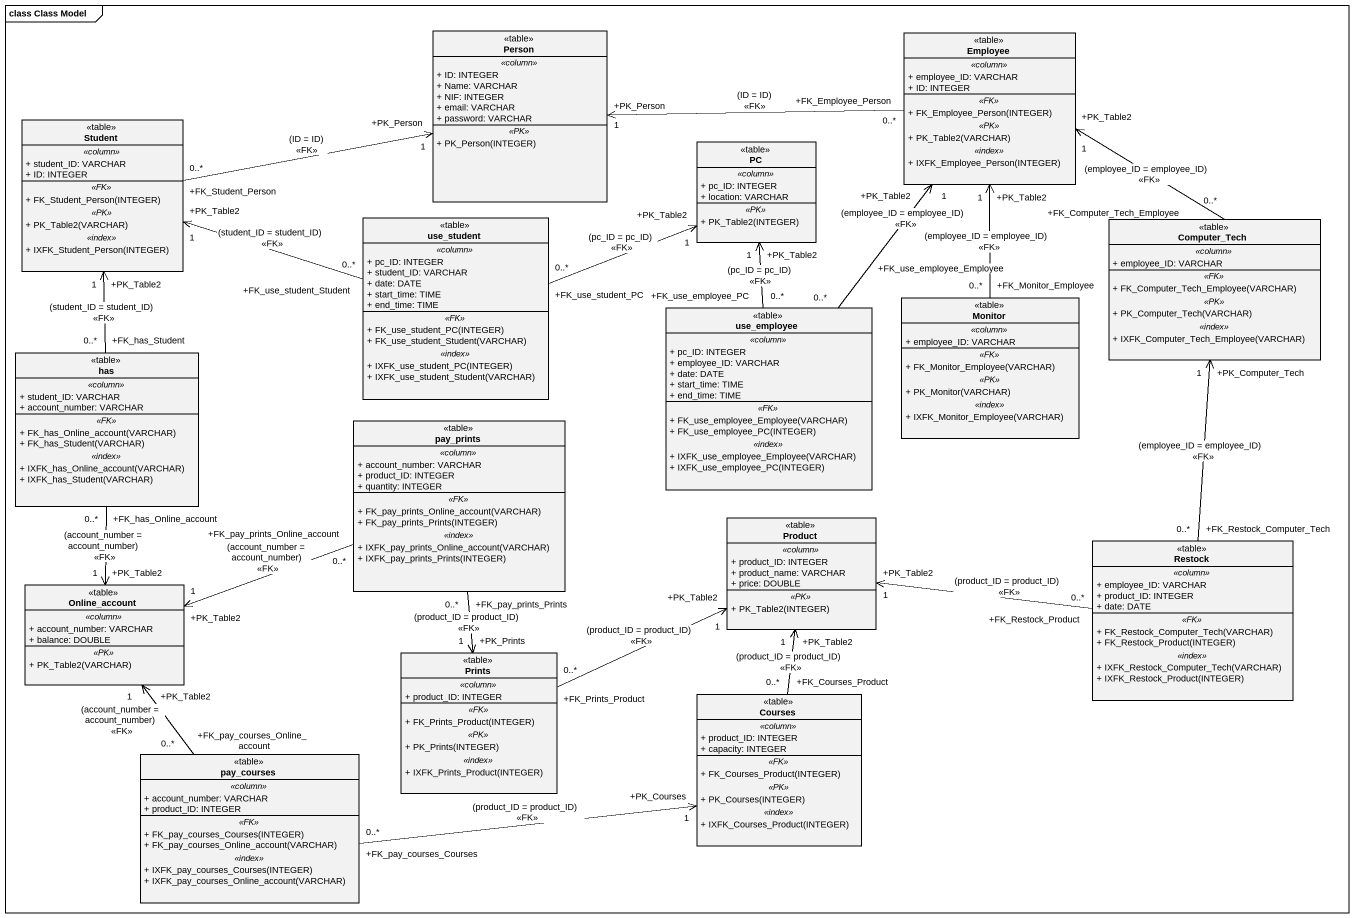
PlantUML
@startuml
mainframe class Class Model
hide circle
hide empty members
skinparam classAttributeIconSize 0
class "Person" as Person_ <<table>> {
  .. <<column>> ..
  + ID: INTEGER
  + Name: VARCHAR
  + NIF: INTEGER
  + email: VARCHAR
  + password: VARCHAR
  .. <<PK>> ..
  + PK_Person(INTEGER)
}
class Employee <<table>> {
  .. <<column>> ..
  + employee_ID: VARCHAR
  + ID: INTEGER
  .. <<FK>> ..
  + FK_Employee_Person(INTEGER)
  .. <<PK>> ..
  + PK_Table2(VARCHAR)
  .. <<index>> ..
  + IXFK_Employee_Person(INTEGER)
}
class Student <<table>> {
  .. <<column>> ..
  + student_ID: VARCHAR
  + ID: INTEGER
  .. <<FK>> ..
  + FK_Student_Person(INTEGER)
  .. <<PK>> ..
  + PK_Table2(VARCHAR)
  .. <<index>> ..
  + IXFK_Student_Person(INTEGER)
}
class PC <<table>> {
  .. <<column>> ..
  + pc_ID: INTEGER
  + location: VARCHAR
  .. <<PK>> ..
  + PK_Table2(INTEGER)
}
class use_student <<table>> {
  .. <<column>> ..
  + pc_ID: INTEGER
  + student_ID: VARCHAR
  + date: DATE
  + start_time: TIME
  + end_time: TIME
  .. <<FK>> ..
  + FK_use_student_PC(INTEGER)
  + FK_use_student_Student(VARCHAR)
  .. <<index>> ..
  + IXFK_use_student_PC(INTEGER)
  + IXFK_use_student_Student(VARCHAR)
}
class Computer_Tech <<table>> {
  .. <<column>> ..
  + employee_ID: VARCHAR
  .. <<FK>> ..
  + FK_Computer_Tech_Employee(VARCHAR)
  .. <<PK>> ..
  + PK_Computer_Tech(VARCHAR)
  .. <<index>> ..
  + IXFK_Computer_Tech_Employee(VARCHAR)
}
class use_employee <<table>> {
  .. <<column>> ..
  + pc_ID: INTEGER
  + employee_ID: VARCHAR
  + date: DATE
  + start_time: TIME
  + end_time: TIME
  .. <<FK>> ..
  + FK_use_employee_Employee(VARCHAR)
  + FK_use_employee_PC(INTEGER)
  .. <<index>> ..
  + IXFK_use_employee_Employee(VARCHAR)
  + IXFK_use_employee_PC(INTEGER)
}
class Monitor <<table>> {
  .. <<column>> ..
  + employee_ID: VARCHAR
  .. <<FK>> ..
  + FK_Monitor_Employee(VARCHAR)
  .. <<PK>> ..
  + PK_Monitor(VARCHAR)
  .. <<index>> ..
  + IXFK_Monitor_Employee(VARCHAR)
}
class has <<table>> {
  .. <<column>> ..
  + student_ID: VARCHAR
  + account_number: VARCHAR
  .. <<FK>> ..
  + FK_has_Online_account(VARCHAR)
  + FK_has_Student(VARCHAR)
  .. <<index>> ..
  + IXFK_has_Online_account(VARCHAR)
  + IXFK_has_Student(VARCHAR)
}
class pay_prints <<table>> {
  .. <<column>> ..
  + account_number: VARCHAR
  + product_ID: INTEGER
  + quantity: INTEGER
  .. <<FK>> ..
  + FK_pay_prints_Online_account(VARCHAR)
  + FK_pay_prints_Prints(INTEGER)
  .. <<index>> ..
  + IXFK_pay_prints_Online_account(VARCHAR)
  + IXFK_pay_prints_Prints(INTEGER)
}
class Product <<table>> {
  .. <<column>> ..
  + product_ID: INTEGER
  + product_name: VARCHAR
  + price: DOUBLE
  .. <<PK>> ..
  + PK_Table2(INTEGER)
}
class Restock <<table>> {
  .. <<column>> ..
  + employee_ID: VARCHAR
  + product_ID: INTEGER
  + date: DATE
  .. <<FK>> ..
  + FK_Restock_Computer_Tech(VARCHAR)
  + FK_Restock_Product(INTEGER)
  .. <<index>> ..
  + IXFK_Restock_Computer_Tech(VARCHAR)
  + IXFK_Restock_Product(INTEGER)
}
class Online_account <<table>> {
  .. <<column>> ..
  + account_number: VARCHAR
  + balance: DOUBLE
  .. <<PK>> ..
  + PK_Table2(VARCHAR)
}
class Prints <<table>> {
  .. <<column>> ..
  + product_ID: INTEGER
  .. <<FK>> ..
  + FK_Prints_Product(INTEGER)
  .. <<PK>> ..
  + PK_Prints(INTEGER)
  .. <<index>> ..
  + IXFK_Prints_Product(INTEGER)
}
class Courses <<table>> {
  .. <<column>> ..
  + product_ID: INTEGER
  + capacity: INTEGER
  .. <<FK>> ..
  + FK_Courses_Product(INTEGER)
  .. <<PK>> ..
  + PK_Courses(INTEGER)
  .. <<index>> ..
  + IXFK_Courses_Product(INTEGER)
}
class pay_courses <<table>> {
  .. <<column>> ..
  + account_number: VARCHAR
  + product_ID: INTEGER
  .. <<FK>> ..
  + FK_pay_courses_Courses(INTEGER)
  + FK_pay_courses_Online_account(VARCHAR)
  .. <<index>> ..
  + IXFK_pay_courses_Courses(INTEGER)
  + IXFK_pay_courses_Online_account(VARCHAR)
}
Employee "+FK_Employee_Person\n0..*" -left-> "+PK_Person\n1" Person_ : (ID = ID)\n<<FK>>
Student "+FK_Student_Person\n0..*" -right-> "+PK_Person\n1" Person_ : (ID = ID)\n<<FK>>
use_student "+FK_use_student_Student\n0..*" -left-> "+PK_Table2\n1" Student : (student_ID = student_ID)\n<<FK>>
use_student "+FK_use_student_PC\n0..*" -right-> "+PK_Table2\n1" PC : (pc_ID = pc_ID)\n<<FK>>
Computer_Tech "+FK_Computer_Tech_Employee\n0..*" -up-> "+PK_Table2\n1" Employee : (employee_ID = employee_ID)\n<<FK>>
use_employee "+FK_use_employee_Employee\n0..*" -up-> "+PK_Table2\n1" Employee : (employee_ID = employee_ID)\n<<FK>>
use_employee "+FK_use_employee_PC\n0..*" -up-> "+PK_Table2\n1" PC : (pc_ID = pc_ID)\n<<FK>>
Monitor "+FK_Monitor_Employee\n0..*" -up-> "+PK_Table2\n1" Employee : (employee_ID = employee_ID)\n<<FK>>
has "+FK_has_Student\n0..*" -up-> "+PK_Table2\n1" Student : (student_ID = student_ID)\n<<FK>>
has "+FK_has_Online_account\n0..*" --> "+PK_Table2\n1" Online_account : (account_number = account_number)\n<<FK>>
pay_prints "+FK_pay_prints_Online_account\n0..*" -left-> "+PK_Table2\n1" Online_account : (account_number = account_number)\n<<FK>>
pay_prints "+FK_pay_prints_Prints\n0..*" --> "+PK_Prints\n1" Prints : (product_ID = product_ID)\n<<FK>>
Restock "+FK_Restock_Computer_Tech\n0..*" -up-> "+PK_Computer_Tech\n1" Computer_Tech : (employee_ID = employee_ID)\n<<FK>>
Restock "+FK_Restock_Product\n0..*" -left-> "+PK_Table2\n1" Product : (product_ID = product_ID)\n<<FK>>
Prints "+FK_Prints_Product\n0..*" -right-> "+PK_Table2\n1" Product : (product_ID = product_ID)\n<<FK>>
Courses "+FK_Courses_Product\n0..*" -up-> "+PK_Table2\n1" Product : (product_ID = product_ID)\n<<FK>>
pay_courses "+FK_pay_courses_Online_account\n0..*" -up-> "+PK_Table2\n1" Online_account : (account_number = account_number)\n<<FK>>
pay_courses "+FK_pay_courses_Courses\n0..*" -right-> "+PK_Courses\n1" Courses : (product_ID = product_ID)\n<<FK>>
@enduml
